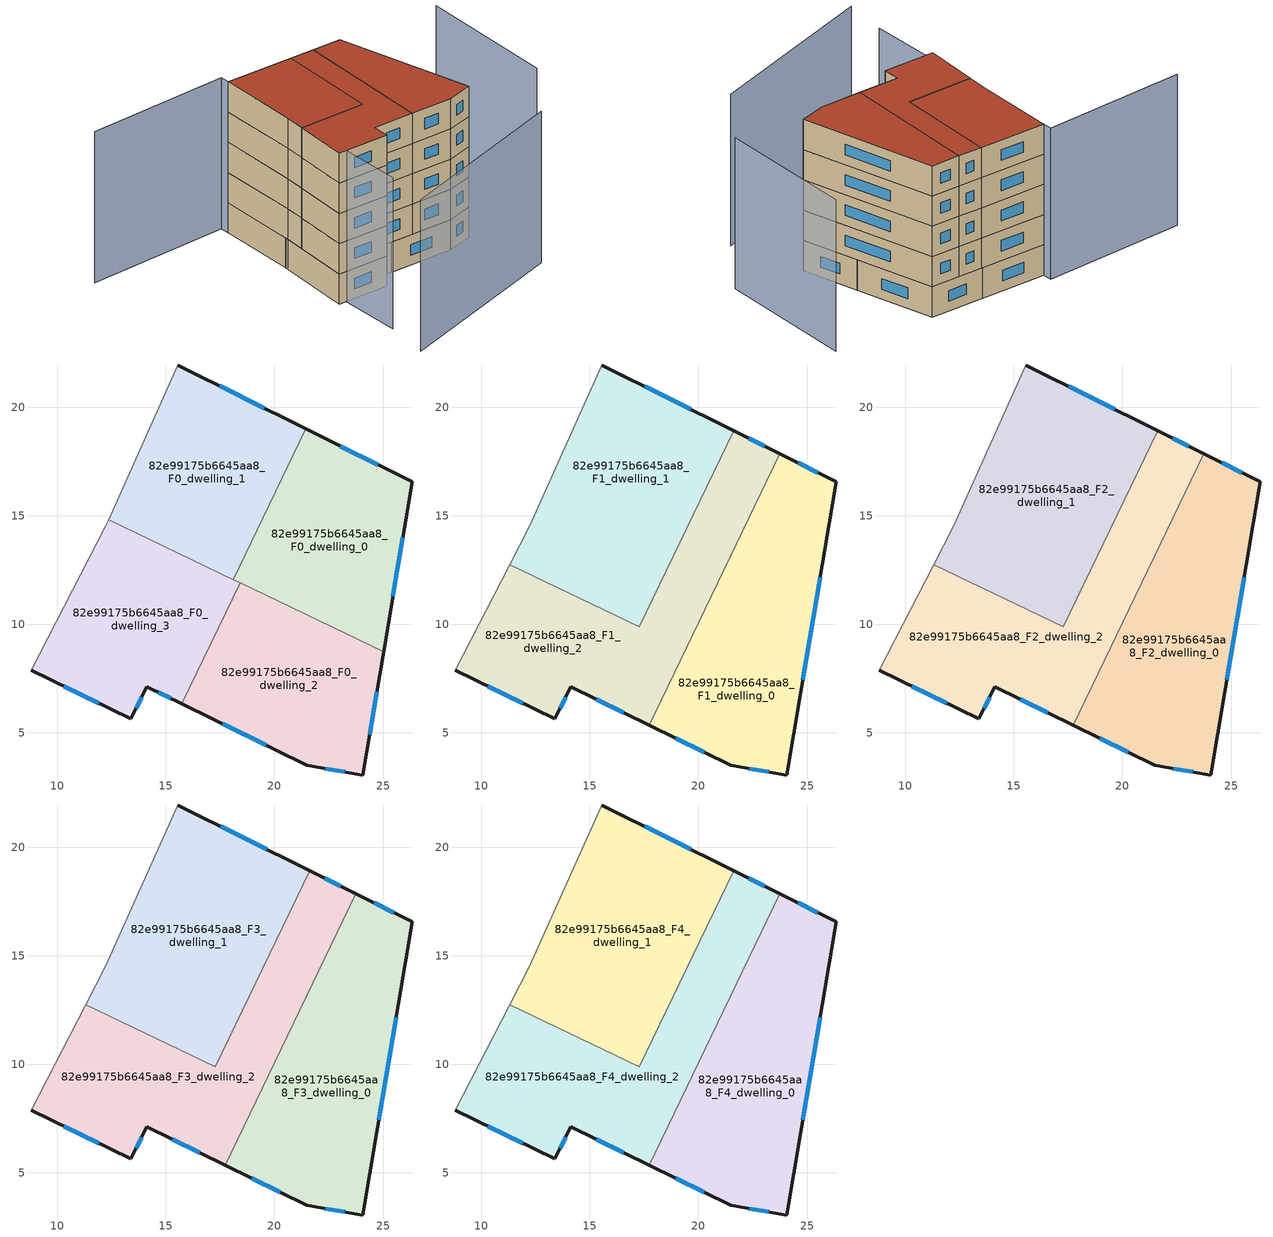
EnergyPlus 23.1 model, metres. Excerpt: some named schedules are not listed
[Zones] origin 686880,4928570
82e99175b6645aa8_F0_dwelling_0
 floor ground (EU_floor_Construction): 26.34,16.56 25.02,8.74 18.11,12.06 21.45,19 z0
 wall outside (EU_wall_Construction): 25.02,8.74 26.34,16.56 21.45,19 z0:3
 wall to 82e99175b6645aa8_F0_dwelling_1 (EU_wall_Construction): 21.45,19 18.11,12.06 z0:3
 wall to 82e99175b6645aa8_F0_dwelling_2 (EU_wall_Construction): 18.42,11.91 25.02,8.74 z0:3
 wall to 82e99175b6645aa8_F0_dwelling_3 (EU_wall_Construction): 18.11,12.06 18.42,11.91 z0:3
 window (EU_Window_Construction): 24.75,17.35 23.04,18.21 / 25.45,11.28 25.91,14.02 z0.98:2.02
82e99175b6645aa8_F0_dwelling_1
 floor ground (EU_floor_Construction): 21.45,19 18.11,12.06 12.36,14.82 15.56,21.94 z0
 wall outside (EU_wall_Construction): 21.45,19 15.56,21.94 z0:3
 wall adiabatic (EU_wall_Construction): 15.56,21.94 12.36,14.82 z0:3
 wall to 82e99175b6645aa8_F0_dwelling_3 (EU_wall_Construction): 12.36,14.82 18.11,12.06 z0:3
 window (EU_Window_Construction): 19.53,19.96 17.47,20.99 z0.98:2.02
82e99175b6645aa8_F0_dwelling_2
 floor ground (EU_floor_Construction): 25.02,8.74 24.07,3.06 21.5,3.5 15.74,6.33 18.42,11.91 z0
 wall outside (EU_wall_Construction): 15.74,6.33 21.5,3.5 24.07,3.06 25.02,8.74 z0:3
 wall to 82e99175b6645aa8_F0_dwelling_3 (EU_wall_Construction): 18.42,11.91 15.74,6.33 z0:3
 window (EU_Window_Construction): 24.38,4.91 24.71,6.89 / 22.33,3.36 23.23,3.2 / 17.61,5.41 19.62,4.42 z0.98:2.02
82e99175b6645aa8_F0_dwelling_3
 floor ground (EU_floor_Construction): 18.42,11.91 15.74,6.33 14.12,7.13 13.39,5.64 8.81,7.88 12.24,14.54 12.36,14.82 z0
 wall outside (EU_wall_Construction): 8.81,7.88 13.39,5.64 14.12,7.13 15.74,6.33 z0:3
 wall adiabatic (EU_wall_Construction): 12.36,14.82 12.24,14.54 8.81,7.88 z0:3
 window (EU_Window_Construction): 14.64,6.87 15.21,6.59 / 13.62,6.13 13.88,6.65 / 10.3,7.15 11.9,6.37 z0.98:2.02
82e99175b6645aa8_F1_dwelling_0
 floor to 82e99175b6645aa8_F0_dwelling_0 (EU_floor_Construction): 26.34,16.56 25.02,8.74 20.42,10.95 23.74,17.86 z3
 floor to 82e99175b6645aa8_F0_dwelling_2 (EU_floor_Construction): 25.02,8.74 24.07,3.06 21.5,3.5 17.74,5.35 20.42,10.95 z3
 wall outside (EU_wall_Construction): 17.74,5.35 21.5,3.5 24.07,3.06 26.34,16.56 23.74,17.86 z3:6
 wall to 82e99175b6645aa8_F1_dwelling_2 (EU_wall_Construction): 23.74,17.86 17.74,5.35 z3:6
 window (EU_Window_Construction): 25.49,16.98 24.58,17.43 / 24.8,7.45 25.6,12.17 / 22.33,3.36 23.23,3.2 / 18.96,4.75 20.27,4.1 z3.98:5.02
82e99175b6645aa8_F1_dwelling_1
 floor to 82e99175b6645aa8_F0_dwelling_0 (EU_floor_Construction): 21.61,18.92 18.28,11.98 18.11,12.06 21.45,19 z3
 floor to 82e99175b6645aa8_F0_dwelling_1 (EU_floor_Construction): 21.45,19 18.11,12.06 12.36,14.82 15.56,21.94 z3
 floor to 82e99175b6645aa8_F0_dwelling_3 (EU_floor_Construction): 18.11,12.06 17.27,9.88 11.31,12.74 12.24,14.54 12.36,14.82 z3; 18.28,11.98 17.27,9.88 18.11,12.06 z3
 wall outside (EU_wall_Construction): 21.61,18.92 15.56,21.94 z3:6
 wall adiabatic (EU_wall_Construction): 15.56,21.94 12.24,14.54 11.31,12.74 z3:6
 wall to 82e99175b6645aa8_F1_dwelling_2 (EU_wall_Construction): 11.31,12.74 17.27,9.88 21.61,18.92 z3:6
 window (EU_Window_Construction): 19.64,19.9 17.53,20.96 z3.98:5.02
82e99175b6645aa8_F1_dwelling_2
 floor to 82e99175b6645aa8_F0_dwelling_0 (EU_floor_Construction): 23.74,17.86 20.42,10.95 18.28,11.98 21.61,18.92 z3
 floor to 82e99175b6645aa8_F0_dwelling_3 (EU_floor_Construction): 18.28,11.98 18.42,11.91 16.28,7.45 14.12,7.13 13.39,5.64 8.81,7.88 11.31,12.74 17.27,9.88 z3; 16.28,7.45 15.74,6.33 14.12,7.13 z3
 floor to 82e99175b6645aa8_F0_dwelling_2 (EU_floor_Construction): 18.93,7.84 17.74,5.35 15.74,6.33 16.28,7.45 z3; 20.42,10.95 18.93,7.84 16.28,7.45 18.42,11.91 z3
 wall outside (EU_wall_Construction): 8.81,7.88 13.39,5.64 14.12,7.13 17.74,5.35 / 23.74,17.86 21.61,18.92 z3:6
 wall adiabatic (EU_wall_Construction): 11.31,12.74 8.81,7.88 z3:6
 window (EU_Window_Construction): 10.3,7.15 11.9,6.37 / 23.05,18.2 22.31,18.57 / 15.29,6.55 16.56,5.93 / 13.62,6.13 13.88,6.65 z3.98:5.02
82e99175b6645aa8_F2_dwelling_0
 floor to 82e99175b6645aa8_F1_dwelling_0 (EU_floor_Construction): 26.34,16.56 24.07,3.06 21.5,3.5 17.74,5.35 23.74,17.86 z6
 wall outside (EU_wall_Construction): 17.74,5.35 21.5,3.5 24.07,3.06 26.34,16.56 23.74,17.86 z6:9
 wall to 82e99175b6645aa8_F2_dwelling_2 (EU_wall_Construction): 23.74,17.86 17.74,5.35 z6:9
 window (EU_Window_Construction): 25.49,16.98 24.58,17.43 / 24.8,7.45 25.6,12.17 / 22.33,3.36 23.23,3.2 / 18.96,4.75 20.27,4.1 z6.98:8.02
82e99175b6645aa8_F2_dwelling_1
 floor to 82e99175b6645aa8_F1_dwelling_1 (EU_floor_Construction): 21.61,18.92 17.27,9.88 11.31,12.74 12.24,14.54 15.56,21.94 z6
 wall outside (EU_wall_Construction): 21.61,18.92 15.56,21.94 z6:9
 wall adiabatic (EU_wall_Construction): 15.56,21.94 12.24,14.54 11.31,12.74 z6:9
 wall to 82e99175b6645aa8_F2_dwelling_2 (EU_wall_Construction): 11.31,12.74 17.27,9.88 21.61,18.92 z6:9
 window (EU_Window_Construction): 19.64,19.9 17.53,20.96 z6.98:8.02
82e99175b6645aa8_F2_dwelling_2
 floor to 82e99175b6645aa8_F1_dwelling_2 (EU_floor_Construction): 23.74,17.86 17.74,5.35 14.12,7.13 13.39,5.64 8.81,7.88 11.31,12.74 17.27,9.88 21.61,18.92 z6
 wall outside (EU_wall_Construction): 8.81,7.88 13.39,5.64 14.12,7.13 17.74,5.35 / 23.74,17.86 21.61,18.92 z6:9
 wall adiabatic (EU_wall_Construction): 11.31,12.74 8.81,7.88 z6:9
 window (EU_Window_Construction): 10.3,7.15 11.9,6.37 / 23.05,18.2 22.31,18.57 / 15.29,6.55 16.56,5.93 / 13.62,6.13 13.88,6.65 z6.98:8.02
82e99175b6645aa8_F3_dwelling_0
 floor to 82e99175b6645aa8_F2_dwelling_0 (EU_floor_Construction): 26.34,16.56 24.07,3.06 21.5,3.5 17.74,5.35 23.74,17.86 z9
 wall outside (EU_wall_Construction): 17.74,5.35 21.5,3.5 24.07,3.06 26.34,16.56 23.74,17.86 z9:12
 wall to 82e99175b6645aa8_F3_dwelling_2 (EU_wall_Construction): 23.74,17.86 17.74,5.35 z9:12
 window (EU_Window_Construction): 25.49,16.98 24.58,17.43 / 24.8,7.45 25.6,12.17 / 22.33,3.36 23.23,3.2 / 18.96,4.75 20.27,4.1 z9.98:11.02
82e99175b6645aa8_F3_dwelling_1
 floor to 82e99175b6645aa8_F2_dwelling_1 (EU_floor_Construction): 21.61,18.92 17.27,9.88 11.31,12.74 12.24,14.54 15.56,21.94 z9
 wall outside (EU_wall_Construction): 21.61,18.92 15.56,21.94 z9:12
 wall adiabatic (EU_wall_Construction): 15.56,21.94 12.24,14.54 11.31,12.74 z9:12
 wall to 82e99175b6645aa8_F3_dwelling_2 (EU_wall_Construction): 11.31,12.74 17.27,9.88 21.61,18.92 z9:12
 window (EU_Window_Construction): 19.64,19.9 17.53,20.96 z9.98:11.02
82e99175b6645aa8_F3_dwelling_2
 floor to 82e99175b6645aa8_F2_dwelling_2 (EU_floor_Construction): 23.74,17.86 17.74,5.35 14.12,7.13 13.39,5.64 8.81,7.88 11.31,12.74 17.27,9.88 21.61,18.92 z9
 wall outside (EU_wall_Construction): 8.81,7.88 13.39,5.64 14.12,7.13 17.74,5.35 / 23.74,17.86 21.61,18.92 z9:12
 wall adiabatic (EU_wall_Construction): 11.31,12.74 8.81,7.88 z9:12
 window (EU_Window_Construction): 10.3,7.15 11.9,6.37 / 23.05,18.2 22.31,18.57 / 15.29,6.55 16.56,5.93 / 13.62,6.13 13.88,6.65 z9.98:11.02
82e99175b6645aa8_F4_dwelling_0
 floor to 82e99175b6645aa8_F3_dwelling_0 (EU_floor_Construction): 26.34,16.56 24.07,3.06 21.5,3.5 17.74,5.35 23.74,17.86 z12
 wall outside (EU_wall_Construction): 17.74,5.35 21.5,3.5 24.07,3.06 26.34,16.56 23.74,17.86 z12:15
 wall to 82e99175b6645aa8_F4_dwelling_2 (EU_wall_Construction): 23.74,17.86 17.74,5.35 z12:15
 window (EU_Window_Construction): 25.49,16.98 24.58,17.43 / 24.8,7.45 25.6,12.17 / 22.33,3.36 23.23,3.2 / 18.96,4.75 20.27,4.1 z12.98:14.02
 roof outside (EU_roof_Construction): 24.07,3.06 26.34,16.56 23.74,17.86 17.74,5.35 21.5,3.5 z15
82e99175b6645aa8_F4_dwelling_1
 floor to 82e99175b6645aa8_F3_dwelling_1 (EU_floor_Construction): 21.61,18.92 17.27,9.88 11.31,12.74 12.24,14.54 15.56,21.94 z12
 wall outside (EU_wall_Construction): 21.61,18.92 15.56,21.94 z12:15
 wall adiabatic (EU_wall_Construction): 15.56,21.94 12.24,14.54 11.31,12.74 z12:15
 wall to 82e99175b6645aa8_F4_dwelling_2 (EU_wall_Construction): 11.31,12.74 17.27,9.88 21.61,18.92 z12:15
 window (EU_Window_Construction): 19.64,19.9 17.53,20.96 z12.98:14.02
 roof outside (EU_roof_Construction): 17.27,9.88 21.61,18.92 15.56,21.94 12.24,14.54 11.31,12.74 z15
82e99175b6645aa8_F4_dwelling_2
 floor to 82e99175b6645aa8_F3_dwelling_2 (EU_floor_Construction): 23.74,17.86 17.74,5.35 14.12,7.13 13.39,5.64 8.81,7.88 11.31,12.74 17.27,9.88 21.61,18.92 z12
 wall outside (EU_wall_Construction): 8.81,7.88 13.39,5.64 14.12,7.13 17.74,5.35 / 23.74,17.86 21.61,18.92 z12:15
 wall adiabatic (EU_wall_Construction): 11.31,12.74 8.81,7.88 z12:15
 window (EU_Window_Construction): 10.3,7.15 11.9,6.37 / 23.05,18.2 22.31,18.57 / 15.29,6.55 16.56,5.93 / 13.62,6.13 13.88,6.65 z12.98:14.02
 roof outside (EU_roof_Construction): 17.74,5.35 23.74,17.86 21.61,18.92 17.27,9.88 11.31,12.74 8.81,7.88 13.39,5.64 14.12,7.13 z15
shading: 4.71,-1.95 23,-4.45 / 2.73,28.38 15.92,22.79 / 15.92,22.79 7.08,1.92 / 29.51,-0.78 35.25,11.75 z0:15
[Building]
EU S2 Campaign: North Axis=0; Terrain=City; Solar Distribution=FullExterior
[Site:Location]
Bologna: Latitude=44.5; Longitude=11.25; Time Zone=1; Elevation=37
[SizingPeriod:WeatherFileDays]
AnnualSizingPeriod: Begin Month=1; Begin Day of Month=1; End Month=12; End Day of Month=31; Day of Week for Start Day=Monday; Use Weather File Daylight Saving Period=No; Use Weather File Rain and Snow Indicators=No
[MATERIAL]
EU_InternalMass_Material: Roughness=MediumRough; Thickness=0.1; Conductivity=1; Density=1800; Specific Heat=900; Thermal Absorptance=0.9; Solar Absorptance=0.7; Visible Absorptance=0.7
[MATERIAL:NOMASS] Roughness=MediumRough; Thermal Absorptance=0.9; Solar Absorptance=0.7; Visible Absorptance=0.7
Name | Thermal Resistance
EU_wall_NoMass | 0.905828
EU_roof_NoMass | 0.37593
EU_floor_NoMass | 0.67114
[WINDOWMATERIAL:SIMPLEGLAZINGSYSTEM]
EU_Window_SimpleGlazing: UFactor=4.52486; Solar Heat Gain Coefficient=0.85; Visible Transmittance=0.85
[CONSTRUCTION]
EU_wall_Construction: EU_wall_NoMass
EU_roof_Construction: EU_roof_NoMass
EU_floor_Construction: EU_floor_NoMass
EU_InternalMass_Construction: EU_InternalMass_Material
EU_Window_Construction: EU_Window_SimpleGlazing
[ZONE] Type=1; Multiplier=1; Ceiling Height=autocalculate; Floor Area=autocalculate; Part of Total Floor Area=Yes
Name | Volume
82e99175b6645aa8_F0_dwelling_0 | 150.728
82e99175b6645aa8_F1_dwelling_0 | 200.944
82e99175b6645aa8_F2_dwelling_0; 82e99175b6645aa8_F3_dwelling_0; 82e99175b6645aa8_F4_dwelling_0 | 200.949
82e99175b6645aa8_F0_dwelling_1 | 150.719
82e99175b6645aa8_F1_dwelling_1 | 200.968
82e99175b6645aa8_F2_dwelling_1; 82e99175b6645aa8_F3_dwelling_1; 82e99175b6645aa8_F4_dwelling_1 | 200.976
82e99175b6645aa8_F0_dwelling_2 | 150.74
82e99175b6645aa8_F1_dwelling_2 | 200.973
82e99175b6645aa8_F2_dwelling_2; 82e99175b6645aa8_F3_dwelling_2; 82e99175b6645aa8_F4_dwelling_2 | 200.977
82e99175b6645aa8_F0_dwelling_3 | 150.722
[INTERNALMASS] Construction=EU_InternalMass_Construction
Name | Zone or ZoneList | Surface Area
82e99175b6645aa8_F0_dwelling_0_EU_InternalMass | 82e99175b6645aa8_F0_dwelling_0 | 50.2423
82e99175b6645aa8_F0_dwelling_1_EU_InternalMass | 82e99175b6645aa8_F0_dwelling_1 | 50.2394
82e99175b6645aa8_F0_dwelling_2_EU_InternalMass | 82e99175b6645aa8_F0_dwelling_2 | 50.2468
82e99175b6645aa8_F0_dwelling_3_EU_InternalMass | 82e99175b6645aa8_F0_dwelling_3 | 50.2409
82e99175b6645aa8_F1_dwelling_0_EU_InternalMass | 82e99175b6645aa8_F1_dwelling_0 | 66.9834
82e99175b6645aa8_F1_dwelling_1_EU_InternalMass | 82e99175b6645aa8_F1_dwelling_1 | 66.9931
82e99175b6645aa8_F1_dwelling_2_EU_InternalMass | 82e99175b6645aa8_F1_dwelling_2 | 66.9918
82e99175b6645aa8_F2_dwelling_0_EU_InternalMass | 82e99175b6645aa8_F2_dwelling_0 | 66.9834
82e99175b6645aa8_F2_dwelling_1_EU_InternalMass | 82e99175b6645aa8_F2_dwelling_1 | 66.9931
82e99175b6645aa8_F2_dwelling_2_EU_InternalMass | 82e99175b6645aa8_F2_dwelling_2 | 66.9918
82e99175b6645aa8_F3_dwelling_0_EU_InternalMass | 82e99175b6645aa8_F3_dwelling_0 | 66.9834
82e99175b6645aa8_F3_dwelling_1_EU_InternalMass | 82e99175b6645aa8_F3_dwelling_1 | 66.9931
82e99175b6645aa8_F3_dwelling_2_EU_InternalMass | 82e99175b6645aa8_F3_dwelling_2 | 66.9918
82e99175b6645aa8_F4_dwelling_0_EU_InternalMass | 82e99175b6645aa8_F4_dwelling_0 | 66.9834
82e99175b6645aa8_F4_dwelling_1_EU_InternalMass | 82e99175b6645aa8_F4_dwelling_1 | 66.9931
82e99175b6645aa8_F4_dwelling_2_EU_InternalMass | 82e99175b6645aa8_F4_dwelling_2 | 66.9918
[OTHEREQUIPMENT] Fuel Type=Electricity; Design Level Calculation Method=Watts/Area; Power per Zone Floor Area=1; Fraction Latent=0; Fraction Radiant=0; Fraction Lost=0; Carbon Dioxide Generation Rate=0; EndUse Subcategory=EU_Step8_InternalGains
Name | Zone or ZoneList or Space or SpaceList | Schedule
EU_Step8_InternalGain_82e99175b6645aa8_F0_dwelling_0_f000 | 82e99175b6645aa8_F0_dwelling_0 | EU_Step8_GainSchedule_82e99175b6645aa8_F0_dwelling_0_f000
EU_Step8_InternalGain_82e99175b6645aa8_F0_dwelling_1_f000 | 82e99175b6645aa8_F0_dwelling_1 | EU_Step8_GainSchedule_82e99175b6645aa8_F0_dwelling_1_f000
EU_Step8_InternalGain_82e99175b6645aa8_F0_dwelling_2_f000 | 82e99175b6645aa8_F0_dwelling_2 | EU_Step8_GainSchedule_82e99175b6645aa8_F0_dwelling_2_f000
EU_Step8_InternalGain_82e99175b6645aa8_F0_dwelling_3_f000 | 82e99175b6645aa8_F0_dwelling_3 | EU_Step8_GainSchedule_82e99175b6645aa8_F0_dwelling_3_f000
EU_Step8_InternalGain_82e99175b6645aa8_F1_dwelling_0_f000 | 82e99175b6645aa8_F1_dwelling_0 | EU_Step8_GainSchedule_82e99175b6645aa8_F1_dwelling_0_f000
EU_Step8_InternalGain_82e99175b6645aa8_F1_dwelling_1_f000 | 82e99175b6645aa8_F1_dwelling_1 | EU_Step8_GainSchedule_82e99175b6645aa8_F1_dwelling_1_f000
EU_Step8_InternalGain_82e99175b6645aa8_F1_dwelling_2_f000 | 82e99175b6645aa8_F1_dwelling_2 | EU_Step8_GainSchedule_82e99175b6645aa8_F1_dwelling_2_f000
EU_Step8_InternalGain_82e99175b6645aa8_F2_dwelling_0_f000 | 82e99175b6645aa8_F2_dwelling_0 | EU_Step8_GainSchedule_82e99175b6645aa8_F2_dwelling_0_f000
EU_Step8_InternalGain_82e99175b6645aa8_F2_dwelling_1_f000 | 82e99175b6645aa8_F2_dwelling_1 | EU_Step8_GainSchedule_82e99175b6645aa8_F2_dwelling_1_f000
EU_Step8_InternalGain_82e99175b6645aa8_F2_dwelling_2_f000 | 82e99175b6645aa8_F2_dwelling_2 | EU_Step8_GainSchedule_82e99175b6645aa8_F2_dwelling_2_f000
EU_Step8_InternalGain_82e99175b6645aa8_F3_dwelling_0_f000 | 82e99175b6645aa8_F3_dwelling_0 | EU_Step8_GainSchedule_82e99175b6645aa8_F3_dwelling_0_f000
EU_Step8_InternalGain_82e99175b6645aa8_F3_dwelling_1_f000 | 82e99175b6645aa8_F3_dwelling_1 | EU_Step8_GainSchedule_82e99175b6645aa8_F3_dwelling_1_f000
EU_Step8_InternalGain_82e99175b6645aa8_F3_dwelling_2_f000 | 82e99175b6645aa8_F3_dwelling_2 | EU_Step8_GainSchedule_82e99175b6645aa8_F3_dwelling_2_f000
EU_Step8_InternalGain_82e99175b6645aa8_F4_dwelling_0_f000 | 82e99175b6645aa8_F4_dwelling_0 | EU_Step8_GainSchedule_82e99175b6645aa8_F4_dwelling_0_f000
EU_Step8_InternalGain_82e99175b6645aa8_F4_dwelling_1_f000 | 82e99175b6645aa8_F4_dwelling_1 | EU_Step8_GainSchedule_82e99175b6645aa8_F4_dwelling_1_f000
EU_Step8_InternalGain_82e99175b6645aa8_F4_dwelling_2_f000 | 82e99175b6645aa8_F4_dwelling_2 | EU_Step8_GainSchedule_82e99175b6645aa8_F4_dwelling_2_f000
[ZONEVENTILATION:DESIGNFLOWRATE] Schedule=EU_AlwaysOn; Design Flow Rate Calculation Method=AirChanges/Hour; Air Changes per Hour=0.73129; Ventilation Type=Natural; Fan Pressure Rise=0; Fan Total Efficiency=1; Constant Term Coefficient=1; Temperature Term Coefficient=0; Velocity Term Coefficient=0; Velocity Squared Term Coefficient=0; Minimum Indoor Temperature=-100; Maximum Indoor Temperature=100; Delta Temperature=-100; Minimum Outdoor Temperature=-100; Maximum Outdoor Temperature=100; Maximum Wind Speed=40
Name | Zone or ZoneList or Space or SpaceList
EU_ConstantAir_82e99175b6645aa8_F0_dwelling_0 | 82e99175b6645aa8_F0_dwelling_0
EU_ConstantAir_82e99175b6645aa8_F0_dwelling_1 | 82e99175b6645aa8_F0_dwelling_1
EU_ConstantAir_82e99175b6645aa8_F0_dwelling_2 | 82e99175b6645aa8_F0_dwelling_2
EU_ConstantAir_82e99175b6645aa8_F0_dwelling_3 | 82e99175b6645aa8_F0_dwelling_3
EU_ConstantAir_82e99175b6645aa8_F1_dwelling_0 | 82e99175b6645aa8_F1_dwelling_0
EU_ConstantAir_82e99175b6645aa8_F1_dwelling_1 | 82e99175b6645aa8_F1_dwelling_1
EU_ConstantAir_82e99175b6645aa8_F1_dwelling_2 | 82e99175b6645aa8_F1_dwelling_2
EU_ConstantAir_82e99175b6645aa8_F2_dwelling_0 | 82e99175b6645aa8_F2_dwelling_0
EU_ConstantAir_82e99175b6645aa8_F2_dwelling_1 | 82e99175b6645aa8_F2_dwelling_1
EU_ConstantAir_82e99175b6645aa8_F2_dwelling_2 | 82e99175b6645aa8_F2_dwelling_2
EU_ConstantAir_82e99175b6645aa8_F3_dwelling_0 | 82e99175b6645aa8_F3_dwelling_0
EU_ConstantAir_82e99175b6645aa8_F3_dwelling_1 | 82e99175b6645aa8_F3_dwelling_1
EU_ConstantAir_82e99175b6645aa8_F3_dwelling_2 | 82e99175b6645aa8_F3_dwelling_2
EU_ConstantAir_82e99175b6645aa8_F4_dwelling_0 | 82e99175b6645aa8_F4_dwelling_0
EU_ConstantAir_82e99175b6645aa8_F4_dwelling_1 | 82e99175b6645aa8_F4_dwelling_1
EU_ConstantAir_82e99175b6645aa8_F4_dwelling_2 | 82e99175b6645aa8_F4_dwelling_2
[HVACTEMPLATE:THERMOSTAT] Constant Heating Setpoint=20; Constant Cooling Setpoint=50
EU_HeatOnly_82e99175b6645aa8_F0_dwelling_0; EU_HeatOnly_82e99175b6645aa8_F0_dwelling_1; EU_HeatOnly_82e99175b6645aa8_F0_dwelling_2; EU_HeatOnly_82e99175b6645aa8_F0_dwelling_3; EU_HeatOnly_82e99175b6645aa8_F1_dwelling_0; EU_HeatOnly_82e99175b6645aa8_F1_dwelling_1; EU_HeatOnly_82e99175b6645aa8_F1_dwelling_2; EU_HeatOnly_82e99175b6645aa8_F2_dwelling_0; EU_HeatOnly_82e99175b6645aa8_F2_dwelling_1; EU_HeatOnly_82e99175b6645aa8_F2_dwelling_2; EU_HeatOnly_82e99175b6645aa8_F3_dwelling_0
